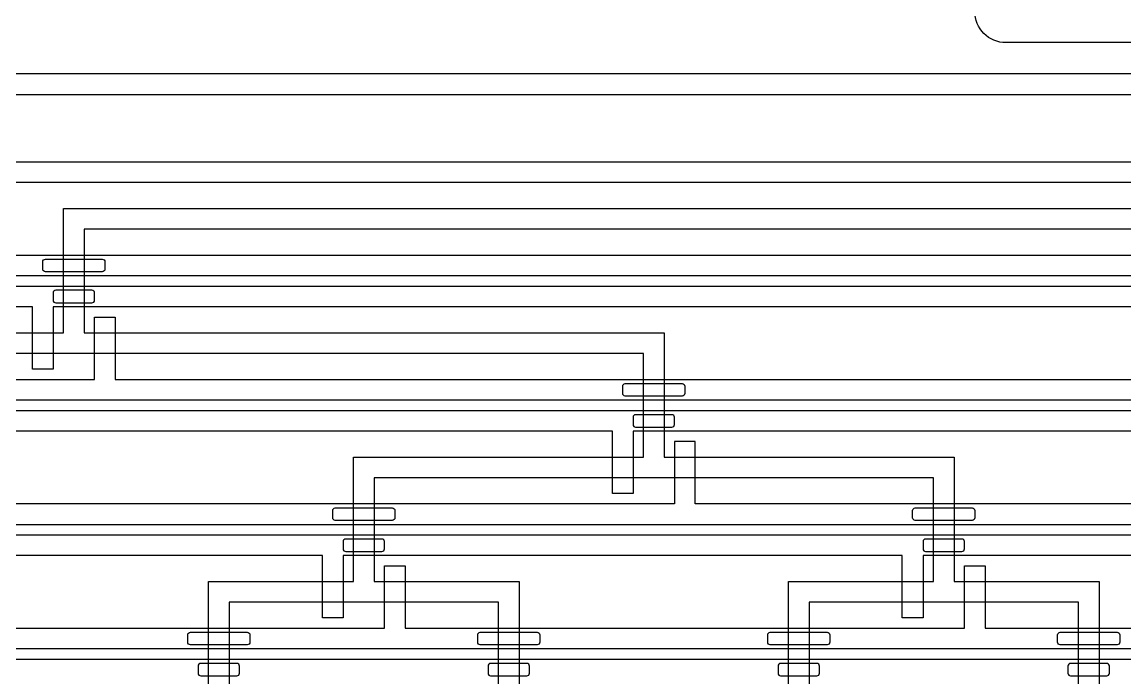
# Model space of a CAD drawing. Extents: x 0 to 194465, y -118660 to 40475.
# Drawn here: x 24062 to 29387, y 23058 to 26222 of the extents above; entities that cross this region are included whole.
import ezdxf

# ---------------------------------------------------------------- set-up
doc = ezdxf.new("R2010")
doc.units = 13
doc.layers.add('Control 2 - Push down', color=1, linetype='Continuous')
doc.layers.add('Flow', color=5, linetype='Continuous')

msp = doc.modelspace()

# ---------------------------------------------------------------- linework, layer by layer
at = {"layer": 'Control 2 - Push down'}
for points in [[(41962.498876, 25873.1072), (41962.498876, 25973.1072), (29812.498876, 25973.1072), (29812.498876, 26323.1072), (29712.498876, 26323.1072), (29712.498876, 25973.1072), (14832.498876, 25973.1072), (14832.498876, 20773.1072), (11590.709554, 20773.1072), (11590.709554, 20673.1072), (14932.498876, 20673.1072), (14932.498876, 25873.1072)], [(44962.498876, 25448.1072), (29812.498876, 25448.1072), (29812.498876, 25148.1072), (29712.498876, 25148.1072), (29712.498876, 25448.1072), (17032.498876, 25448.1072), (17032.498876, 7273.1072), (29712.498876, 7273.1072), (29712.498876, 7573.1072), (29812.498876, 7573.1072), (29812.498876, 7273.1072), (30462.498876, 7273.1072), (30462.498876, 7173.1072), (16932.498876, 7173.1072), (16932.498876, 25548.1072), (44962.498876, 25548.1072)], [(17232.498876, 24998.1072), (17232.498876, 7723.1072), (36062.498876, 7723.1072), (36062.498876, 7623.1072), (30112.498876, 7623.1072), (30112.498876, 7323.1072), (30012.498876, 7323.1072), (30012.498876, 7623.1072), (17132.498876, 7623.1072), (17132.498876, 25098.1072), (30012.498876, 25098.1072), (30012.498876, 25398.1072), (30112.498876, 25398.1072), (30112.498876, 25098.1072), (44962.498876, 25098.1072), (44962.498876, 24998.1072)], [(35412.498876, 24848.1072), (35412.498876, 24548.1072), (35312.498876, 24548.1072), (35312.498876, 24848.1072), (24212.498876, 24848.1072), (24212.498876, 24548.1072), (24112.498876, 24548.1072), (24112.498876, 24848.1072), (17432.498876, 24848.1072), (17432.498876, 7873.1072), (24112.498876, 7873.1072), (24112.498876, 8173.1072), (24212.498876, 8173.1072), (24212.498876, 7873.1072), (35312.498876, 7873.1072), (35312.498876, 8173.1072), (35412.498876, 8173.1072), (35412.498876, 7873.1072), (36062.498876, 7873.1072), (36062.498876, 7773.1072), (17332.498876, 7773.1072), (17332.498876, 24948.1072), (44962.498876, 24948.1072), (44962.498876, 24848.1072)], [(17632.498876, 24398.1072), (17632.498876, 8323.1072), (38862.498876, 8323.1072), (38862.498876, 8223.1072), (35712.498876, 8223.1072), (35712.498876, 7923.1072), (35612.498876, 7923.1072), (35612.498876, 8223.1072), (24512.498876, 8223.1072), (24512.498876, 7923.1072), (24412.498876, 7923.1072), (24412.498876, 8223.1072), (17532.498876, 8223.1072), (17532.498876, 24498.1072), (24412.498876, 24498.1072), (24412.498876, 24798.1072), (24512.498876, 24798.1072), (24512.498876, 24498.1072), (35612.498876, 24498.1072), (35612.498876, 24798.1072), (35712.498876, 24798.1072), (35712.498876, 24498.1072), (44962.498876, 24498.1072), (44962.498876, 24398.1072)]]:
    msp.add_lwpolyline(points, close=True, dxfattribs=at)
for points in [[(24162.498876, 25030.6072), (24162.498876, 25065.6072, -0.414214), (24174.998876, 25078.1072), (24449.998876, 25078.1072, -0.414214), (24462.498876, 25065.6072), (24462.498876, 25030.6072, -0.414214), (24449.998876, 25018.1072), (24174.998876, 25018.1072, -0.414214)], [(24399.998876, 24928.1072), (24224.998876, 24928.1072, 0.414214), (24212.498876, 24915.6072), (24212.498876, 24880.6072, 0.414214), (24224.998876, 24868.1072), (24399.998876, 24868.1072, 0.414214), (24412.498876, 24880.6072), (24412.498876, 24915.6072, 0.414214)], [(26962.498876, 24430.6072), (26962.498876, 24465.6072, -0.414214), (26974.998876, 24478.1072), (27249.998876, 24478.1072, -0.414214), (27262.498876, 24465.6072), (27262.498876, 24430.6072, -0.414214), (27249.998876, 24418.1072), (26974.998876, 24418.1072, -0.414214)], [(27199.998876, 24328.1072), (27024.998876, 24328.1072, 0.414214), (27012.498876, 24315.6072), (27012.498876, 24280.6072, 0.414214), (27024.998876, 24268.1072), (27199.998876, 24268.1072, 0.414214), (27212.498876, 24280.6072), (27212.498876, 24315.6072, 0.414214)], [(25562.498876, 23830.6072), (25562.498876, 23865.6072, -0.414214), (25574.998876, 23878.1072), (25849.998876, 23878.1072, -0.414214), (25862.498876, 23865.6072), (25862.498876, 23830.6072, -0.414214), (25849.998876, 23818.1072), (25574.998876, 23818.1072, -0.414214)], [(28362.498876, 23830.6072), (28362.498876, 23865.6072, -0.414214), (28374.998876, 23878.1072), (28649.998876, 23878.1072, -0.414214), (28662.498876, 23865.6072), (28662.498876, 23830.6072, -0.414214), (28649.998876, 23818.1072), (28374.998876, 23818.1072, -0.414214)], [(25799.998876, 23728.1072), (25624.998876, 23728.1072, 0.414214), (25612.498876, 23715.6072), (25612.498876, 23680.6072, 0.414214), (25624.998876, 23668.1072), (25799.998876, 23668.1072, 0.414214), (25812.498876, 23680.6072), (25812.498876, 23715.6072, 0.414214)], [(28599.998876, 23728.1072), (28424.998876, 23728.1072, 0.414214), (28412.498876, 23715.6072), (28412.498876, 23680.6072, 0.414214), (28424.998876, 23668.1072), (28599.998876, 23668.1072, 0.414214), (28612.498876, 23680.6072), (28612.498876, 23715.6072, 0.414214)], [(24862.498876, 23230.6072), (24862.498876, 23265.6072, -0.414214), (24874.998876, 23278.1072), (25149.998876, 23278.1072, -0.414214), (25162.498876, 23265.6072), (25162.498876, 23230.6072, -0.414214), (25149.998876, 23218.1072), (24874.998876, 23218.1072, -0.414214)], [(26262.498876, 23230.6072), (26262.498876, 23265.6072, -0.414214), (26274.998876, 23278.1072), (26549.998876, 23278.1072, -0.414214), (26562.498876, 23265.6072), (26562.498876, 23230.6072, -0.414214), (26549.998876, 23218.1072), (26274.998876, 23218.1072, -0.414214)], [(27662.498876, 23230.6072), (27662.498876, 23265.6072, -0.414214), (27674.998876, 23278.1072), (27949.998876, 23278.1072, -0.414214), (27962.498876, 23265.6072), (27962.498876, 23230.6072, -0.414214), (27949.998876, 23218.1072), (27674.998876, 23218.1072, -0.414214)], [(29062.498876, 23230.6072), (29062.498876, 23265.6072, -0.414214), (29074.998876, 23278.1072), (29349.998876, 23278.1072, -0.414214), (29362.498876, 23265.6072), (29362.498876, 23230.6072, -0.414214), (29349.998876, 23218.1072), (29074.998876, 23218.1072, -0.414214)], [(25099.998876, 23128.1072), (24924.998876, 23128.1072, 0.414214), (24912.498876, 23115.6072), (24912.498876, 23080.6072, 0.414214), (24924.998876, 23068.1072), (25099.998876, 23068.1072, 0.414214), (25112.498876, 23080.6072), (25112.498876, 23115.6072, 0.414214)], [(26499.998876, 23128.1072), (26324.998876, 23128.1072, 0.414214), (26312.498876, 23115.6072), (26312.498876, 23080.6072, 0.414214), (26324.998876, 23068.1072), (26499.998876, 23068.1072, 0.414214), (26512.498876, 23080.6072), (26512.498876, 23115.6072, 0.414214)], [(27899.998876, 23128.1072), (27724.998876, 23128.1072, 0.414214), (27712.498876, 23115.6072), (27712.498876, 23080.6072, 0.414214), (27724.998876, 23068.1072), (27899.998876, 23068.1072, 0.414214), (27912.498876, 23080.6072), (27912.498876, 23115.6072, 0.414214)], [(29299.998876, 23128.1072), (29124.998876, 23128.1072, 0.414214), (29112.498876, 23115.6072), (29112.498876, 23080.6072, 0.414214), (29124.998876, 23068.1072), (29299.998876, 23068.1072, 0.414214), (29312.498876, 23080.6072), (29312.498876, 23115.6072, 0.414214)]]:
    msp.add_lwpolyline(points, format="xyb", close=True, dxfattribs=at)
for points in [[(17732.498876, 24348.1072), (44962.498876, 24348.1072), (44962.498876, 24248.1072), (38212.498876, 24248.1072), (38212.498876, 23948.1072), (38112.498876, 23948.1072), (38112.498876, 24248.1072), (32612.498876, 24248.1072), (32612.498876, 23948.1072), (32512.498876, 23948.1072), (32512.498876, 24248.1072), (27012.498876, 24248.1072), (27012.498876, 23948.1072), (26912.498876, 23948.1072), (26912.498876, 24248.1072), (21412.498876, 24248.1072), (21412.498876, 23948.1072), (21312.498876, 23948.1072), (21312.498876, 24248.1072), (17832.498876, 24248.1072)], [(18032.498876, 23798.1072), (44962.498876, 23798.1072), (44962.498876, 23898.1072), (38512.498876, 23898.1072), (38512.498876, 24198.1072), (38412.498876, 24198.1072), (38412.498876, 23898.1072), (32912.498876, 23898.1072), (32912.498876, 24198.1072), (32812.498876, 24198.1072), (32812.498876, 23898.1072), (27312.498876, 23898.1072), (27312.498876, 24198.1072), (27212.498876, 24198.1072), (27212.498876, 23898.1072), (21712.498876, 23898.1072), (21712.498876, 24198.1072), (21612.498876, 24198.1072), (21612.498876, 23898.1072), (17932.498876, 23898.1072)], [(18132.498876, 23748.1072), (44962.498876, 23748.1072)], [(36712.498876, 23648.1072), (34012.498876, 23648.1072), (34012.498876, 23348.1072), (33912.498876, 23348.1072), (33912.498876, 23648.1072), (31212.498876, 23648.1072), (31212.498876, 23348.1072), (31112.498876, 23348.1072), (31112.498876, 23648.1072), (28412.498876, 23648.1072), (28412.498876, 23348.1072), (28312.498876, 23348.1072), (28312.498876, 23648.1072), (25612.498876, 23648.1072), (25612.498876, 23348.1072), (25512.498876, 23348.1072), (25512.498876, 23648.1072), (22812.498876, 23648.1072), (22812.498876, 23348.1072), (22712.498876, 23348.1072), (22712.498876, 23648.1072), (20012.498876, 23648.1072)], [(20312.498876, 23298.1072), (23012.498876, 23298.1072), (23012.498876, 23598.1072), (23112.498876, 23598.1072), (23112.498876, 23298.1072), (25812.498876, 23298.1072), (25812.498876, 23598.1072), (25912.498876, 23598.1072), (25912.498876, 23298.1072), (28612.498876, 23298.1072), (28612.498876, 23598.1072), (28712.498876, 23598.1072), (28712.498876, 23298.1072), (31412.498876, 23298.1072), (31412.498876, 23598.1072), (31512.498876, 23598.1072), (31512.498876, 23298.1072), (34212.498876, 23298.1072), (34212.498876, 23598.1072), (34312.498876, 23598.1072), (34312.498876, 23298.1072), (37012.498876, 23298.1072)], [(44962.498876, 23198.1072), (18432.498876, 23198.1072)], [(19212.498876, 23148.1072), (44962.498876, 23148.1072)]]:
    msp.add_lwpolyline(points, dxfattribs=at)
at = {"layer": 'Flow'}
msp.add_lwpolyline([(20062.498876, 24123.1072), (21462.498876, 24123.1072), (21462.498876, 24723.1072), (24262.498876, 24723.1072), (24262.498876, 25323.1072), (29862.498876, 25323.1072), (29862.498876, 26123.1072), (28812.498876, 26123.1072, -0.414214), (28662.498876, 26273.1072)], format="xyb", dxfattribs=at)
for points in [[(35462.498876, 25223.1072), (24362.498876, 25223.1072), (24362.498876, 24723.1072), (27162.498876, 24723.1072), (27162.498876, 24123.1072), (28562.498876, 24123.1072), (28562.498876, 23523.1072), (29262.498876, 23523.1072), (29262.498876, 23173.1072), (29262.498876, 22923.1072), (29562.498876, 22923.1072)], [(24962.498876, 22923.1072), (24962.498876, 23173.1072), (24962.498876, 23523.1072), (25662.498876, 23523.1072), (25662.498876, 24123.1072), (27062.498876, 24123.1072), (27062.498876, 24623.1072), (21562.498876, 24623.1072)], [(27762.498876, 22923.1072), (27762.498876, 23173.1072), (27762.498876, 23523.1072), (28462.498876, 23523.1072), (28462.498876, 24023.1072), (25762.498876, 24023.1072), (25762.498876, 23523.1072), (26462.498876, 23523.1072), (26462.498876, 23173.1072), (26462.498876, 22923.1072)], [(26362.498876, 22923.1072), (26362.498876, 23173.1072), (26362.498876, 23423.1072), (25062.498876, 23423.1072), (25062.498876, 23173.1072), (25062.498876, 22923.1072)], [(29162.498876, 22923.1072), (29162.498876, 23173.1072), (29162.498876, 23423.1072), (27862.498876, 23423.1072), (27862.498876, 23173.1072), (27862.498876, 22923.1072)]]:
    msp.add_lwpolyline(points, dxfattribs=at)

doc.saveas('drawing.dxf')
